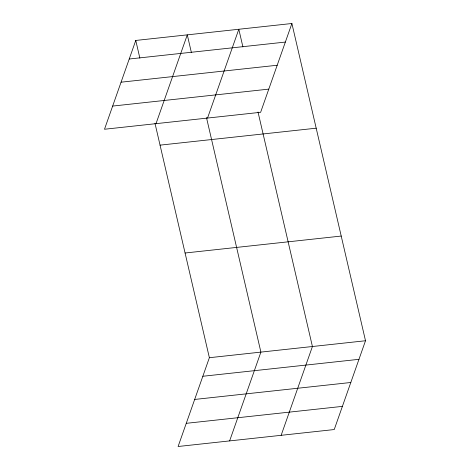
<?xml version="1.0" encoding="UTF-8"?>
<svg xmlns="http://www.w3.org/2000/svg" width="470" height="470" viewBox="0 0 470 470"><rect width="100%" height="100%" fill="white"/><g stroke="black" fill="none" stroke-linecap="round" stroke-linejoin="round"><path stroke-width="0.7" d="M135.765 40.449L104.493 129.25L260.627 112.295L291.899 23.5L135.765 40.449L139.866 58.133M156.017 123.657L187.289 34.856L191.39 52.54M207.54 118.058L238.813 29.263L242.914 46.947M154.965 123.216L209.373 357.705L178.101 446.5L334.235 429.551L365.507 340.75L291.899 23.5M229.624 440.907L260.897 352.106L206.489 117.623M281.148 435.314L312.421 346.513L258.018 112.025M129.227 59.014L285.361 42.065M121.066 82.191L277.2 65.242M112.653 106.073L268.793 89.124M160.053 145.142L316.193 128.192M185.08 253.007L341.214 236.058M209.373 357.705L365.507 340.75M202.834 376.27L358.968 359.321M194.674 399.447L350.808 382.492M186.261 423.323L342.401 406.374"/></g></svg>
